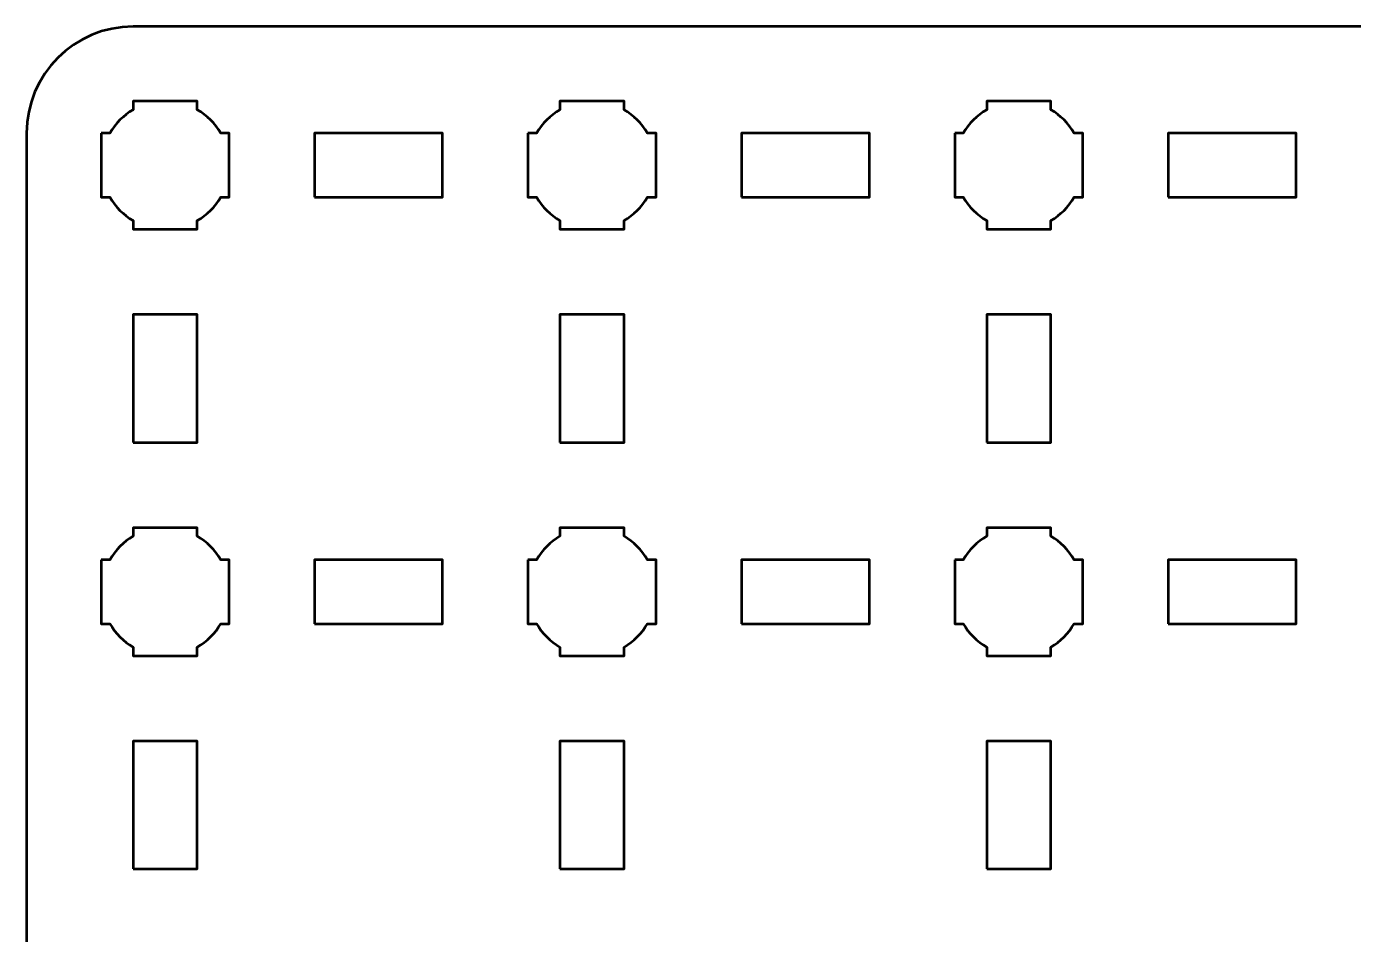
# Model space of a CAD drawing. Header units: centimetres. Extents: x -24.1 to 3.1, y -19.5 to -10.2.
# Drawn here: x -24.15 to -17.93, y -14.46 to -10.2 of the extents above; entities that cross this region are included whole.
import ezdxf

# ---------------------------------------------------------------- set-up
doc = ezdxf.new("R2010")
doc.units = ezdxf.units.CM
doc.header["$MEASUREMENT"] = 0
doc.layers.add('Layer 1', color=7, linetype='Continuous')

msp = doc.modelspace()

# ---------------------------------------------------------------- linework, layer by layer
at = {"layer": 'Layer 1', "lineweight": 53}
for points in [[(-22.8, -11), (-22.2, -11), (-22.2, -10.7), (-22.8, -10.7), (-22.8, -11)], [(-20.8, -11), (-20.2, -11), (-20.2, -10.7), (-20.8, -10.7), (-20.8, -11)], [(-18.8, -11), (-18.2, -11), (-18.2, -10.7), (-18.8, -10.7), (-18.8, -11)], [(-23.65, -12.15), (-23.35, -12.15), (-23.35, -11.55), (-23.65, -11.55), (-23.65, -12.15)], [(-21.65, -12.15), (-21.35, -12.15), (-21.35, -11.55), (-21.65, -11.55), (-21.65, -12.15)], [(-19.65, -12.15), (-19.35, -12.15), (-19.35, -11.55), (-19.65, -11.55), (-19.65, -12.15)], [(-22.8, -13), (-22.2, -13), (-22.2, -12.7), (-22.8, -12.7), (-22.8, -13)], [(-20.8, -13), (-20.2, -13), (-20.2, -12.7), (-20.8, -12.7), (-20.8, -13)], [(-18.8, -13), (-18.2, -13), (-18.2, -12.7), (-18.8, -12.7), (-18.8, -13)], [(-23.65, -14.15), (-23.35, -14.15), (-23.35, -13.55), (-23.65, -13.55), (-23.65, -14.15)], [(-21.65, -14.15), (-21.35, -14.15), (-21.35, -13.55), (-21.65, -13.55), (-21.65, -14.15)], [(-19.65, -14.15), (-19.35, -14.15), (-19.35, -13.55), (-19.65, -13.55), (-19.65, -14.15)]]:
    msp.add_lwpolyline(points, close=True, dxfattribs=at)
for points, knots in [([(-24.15, -19), (-24.15, -19), (-24.15, -10.7), (-24.15, -10.7), (-24.15, -10.7), (-24.15, -10.42391), (-23.92609, -10.2), (-23.65, -10.2), (-23.65, -10.2), (-23.65, -10.2), (2.65, -10.2), (2.65, -10.2), (2.65, -10.2), (2.92609, -10.2), (3.15, -10.42391), (3.15, -10.7), (3.15, -10.7), (3.15, -10.7), (3.15, -19), (3.15, -19), (3.15, -19), (3.15, -19.27609), (2.92609, -19.5), (2.65, -19.5), (2.65, -19.5), (2.65, -19.5), (-23.65, -19.5), (-23.65, -19.5), (-23.65, -19.5), (-23.92609, -19.5), (-24.15, -19.27609), (-24.15, -19)], [0, 0, 0, 0, 0.125, 0.125, 0.125, 0.125, 0.25, 0.25, 0.25, 0.25, 0.375, 0.375, 0.375, 0.375, 0.5, 0.5, 0.5, 0.5, 0.625, 0.625, 0.625, 0.625, 0.75, 0.75, 0.75, 0.75, 0.875, 0.875, 0.875, 0.875, 1, 1, 1, 1]), ([(-23.8, -10.7), (-23.8, -10.7), (-23.75985, -10.7), (-23.75985, -10.7), (-23.75985, -10.7), (-23.7335, -10.65447), (-23.69553, -10.6165), (-23.65, -10.59015), (-23.65, -10.59015), (-23.65, -10.59015), (-23.65, -10.55), (-23.65, -10.55), (-23.65, -10.55), (-23.65, -10.55), (-23.5, -10.55), (-23.5, -10.55), (-23.5, -10.55), (-23.5, -10.55), (-23.35, -10.55), (-23.35, -10.55), (-23.35, -10.55), (-23.35, -10.55), (-23.35, -10.59015), (-23.35, -10.59015), (-23.35, -10.59015), (-23.30447, -10.6165), (-23.2665, -10.65447), (-23.24015, -10.7), (-23.24015, -10.7), (-23.24015, -10.7), (-23.2, -10.7), (-23.2, -10.7), (-23.2, -10.7), (-23.2, -10.7), (-23.2, -10.85), (-23.2, -10.85), (-23.2, -10.85), (-23.2, -10.85), (-23.2, -11), (-23.2, -11), (-23.2, -11), (-23.2, -11), (-23.24015, -11), (-23.24015, -11), (-23.24015, -11), (-23.2665, -11.04553), (-23.30447, -11.0835), (-23.35, -11.10985), (-23.35, -11.10985), (-23.35, -11.10985), (-23.35, -11.15), (-23.35, -11.15), (-23.35, -11.15), (-23.35, -11.15), (-23.5, -11.15), (-23.5, -11.15), (-23.5, -11.15), (-23.5, -11.15), (-23.65, -11.15), (-23.65, -11.15), (-23.65, -11.15), (-23.65, -11.15), (-23.65, -11.10985), (-23.65, -11.10985), (-23.65, -11.10985), (-23.69553, -11.0835), (-23.7335, -11.04553), (-23.75985, -11), (-23.75985, -11), (-23.75985, -11), (-23.8, -11), (-23.8, -11), (-23.8, -11), (-23.8, -11), (-23.8, -10.85), (-23.8, -10.85), (-23.8, -10.85), (-23.8, -10.85), (-23.8, -10.7), (-23.8, -10.7)], [0, 0, 0, 0, 0.05, 0.05, 0.05, 0.05, 0.1, 0.1, 0.1, 0.1, 0.15, 0.15, 0.15, 0.15, 0.2, 0.2, 0.2, 0.2, 0.25, 0.25, 0.25, 0.25, 0.3, 0.3, 0.3, 0.3, 0.35, 0.35, 0.35, 0.35, 0.4, 0.4, 0.4, 0.4, 0.45, 0.45, 0.45, 0.45, 0.5, 0.5, 0.5, 0.5, 0.55, 0.55, 0.55, 0.55, 0.6, 0.6, 0.6, 0.6, 0.65, 0.65, 0.65, 0.65, 0.7, 0.7, 0.7, 0.7, 0.75, 0.75, 0.75, 0.75, 0.8, 0.8, 0.8, 0.8, 0.85, 0.85, 0.85, 0.85, 0.9, 0.9, 0.9, 0.9, 0.95, 0.95, 0.95, 0.95, 1, 1, 1, 1]), ([(-21.8, -10.7), (-21.8, -10.7), (-21.75985, -10.7), (-21.75985, -10.7), (-21.75985, -10.7), (-21.7335, -10.65447), (-21.69553, -10.6165), (-21.65, -10.59015), (-21.65, -10.59015), (-21.65, -10.59015), (-21.65, -10.55), (-21.65, -10.55), (-21.65, -10.55), (-21.65, -10.55), (-21.5, -10.55), (-21.5, -10.55), (-21.5, -10.55), (-21.5, -10.55), (-21.35, -10.55), (-21.35, -10.55), (-21.35, -10.55), (-21.35, -10.55), (-21.35, -10.59015), (-21.35, -10.59015), (-21.35, -10.59015), (-21.30447, -10.6165), (-21.2665, -10.65447), (-21.24015, -10.7), (-21.24015, -10.7), (-21.24015, -10.7), (-21.2, -10.7), (-21.2, -10.7), (-21.2, -10.7), (-21.2, -10.7), (-21.2, -10.85), (-21.2, -10.85), (-21.2, -10.85), (-21.2, -10.85), (-21.2, -11), (-21.2, -11), (-21.2, -11), (-21.2, -11), (-21.24015, -11), (-21.24015, -11), (-21.24015, -11), (-21.2665, -11.04553), (-21.30447, -11.0835), (-21.35, -11.10985), (-21.35, -11.10985), (-21.35, -11.10985), (-21.35, -11.15), (-21.35, -11.15), (-21.35, -11.15), (-21.35, -11.15), (-21.5, -11.15), (-21.5, -11.15), (-21.5, -11.15), (-21.5, -11.15), (-21.65, -11.15), (-21.65, -11.15), (-21.65, -11.15), (-21.65, -11.15), (-21.65, -11.10985), (-21.65, -11.10985), (-21.65, -11.10985), (-21.69553, -11.0835), (-21.7335, -11.04553), (-21.75985, -11), (-21.75985, -11), (-21.75985, -11), (-21.8, -11), (-21.8, -11), (-21.8, -11), (-21.8, -11), (-21.8, -10.85), (-21.8, -10.85), (-21.8, -10.85), (-21.8, -10.85), (-21.8, -10.7), (-21.8, -10.7)], [0, 0, 0, 0, 0.05, 0.05, 0.05, 0.05, 0.1, 0.1, 0.1, 0.1, 0.15, 0.15, 0.15, 0.15, 0.2, 0.2, 0.2, 0.2, 0.25, 0.25, 0.25, 0.25, 0.3, 0.3, 0.3, 0.3, 0.35, 0.35, 0.35, 0.35, 0.4, 0.4, 0.4, 0.4, 0.45, 0.45, 0.45, 0.45, 0.5, 0.5, 0.5, 0.5, 0.55, 0.55, 0.55, 0.55, 0.6, 0.6, 0.6, 0.6, 0.65, 0.65, 0.65, 0.65, 0.7, 0.7, 0.7, 0.7, 0.75, 0.75, 0.75, 0.75, 0.8, 0.8, 0.8, 0.8, 0.85, 0.85, 0.85, 0.85, 0.9, 0.9, 0.9, 0.9, 0.95, 0.95, 0.95, 0.95, 1, 1, 1, 1]), ([(-19.8, -10.7), (-19.8, -10.7), (-19.75985, -10.7), (-19.75985, -10.7), (-19.75985, -10.7), (-19.7335, -10.65447), (-19.69553, -10.6165), (-19.65, -10.59015), (-19.65, -10.59015), (-19.65, -10.59015), (-19.65, -10.55), (-19.65, -10.55), (-19.65, -10.55), (-19.65, -10.55), (-19.5, -10.55), (-19.5, -10.55), (-19.5, -10.55), (-19.5, -10.55), (-19.35, -10.55), (-19.35, -10.55), (-19.35, -10.55), (-19.35, -10.55), (-19.35, -10.59015), (-19.35, -10.59015), (-19.35, -10.59015), (-19.30447, -10.6165), (-19.2665, -10.65447), (-19.24015, -10.7), (-19.24015, -10.7), (-19.24015, -10.7), (-19.2, -10.7), (-19.2, -10.7), (-19.2, -10.7), (-19.2, -10.7), (-19.2, -10.85), (-19.2, -10.85), (-19.2, -10.85), (-19.2, -10.85), (-19.2, -11), (-19.2, -11), (-19.2, -11), (-19.2, -11), (-19.24015, -11), (-19.24015, -11), (-19.24015, -11), (-19.2665, -11.04553), (-19.30447, -11.0835), (-19.35, -11.10985), (-19.35, -11.10985), (-19.35, -11.10985), (-19.35, -11.15), (-19.35, -11.15), (-19.35, -11.15), (-19.35, -11.15), (-19.5, -11.15), (-19.5, -11.15), (-19.5, -11.15), (-19.5, -11.15), (-19.65, -11.15), (-19.65, -11.15), (-19.65, -11.15), (-19.65, -11.15), (-19.65, -11.10985), (-19.65, -11.10985), (-19.65, -11.10985), (-19.69553, -11.0835), (-19.7335, -11.04553), (-19.75985, -11), (-19.75985, -11), (-19.75985, -11), (-19.8, -11), (-19.8, -11), (-19.8, -11), (-19.8, -11), (-19.8, -10.85), (-19.8, -10.85), (-19.8, -10.85), (-19.8, -10.85), (-19.8, -10.7), (-19.8, -10.7)], [0, 0, 0, 0, 0.05, 0.05, 0.05, 0.05, 0.1, 0.1, 0.1, 0.1, 0.15, 0.15, 0.15, 0.15, 0.2, 0.2, 0.2, 0.2, 0.25, 0.25, 0.25, 0.25, 0.3, 0.3, 0.3, 0.3, 0.35, 0.35, 0.35, 0.35, 0.4, 0.4, 0.4, 0.4, 0.45, 0.45, 0.45, 0.45, 0.5, 0.5, 0.5, 0.5, 0.55, 0.55, 0.55, 0.55, 0.6, 0.6, 0.6, 0.6, 0.65, 0.65, 0.65, 0.65, 0.7, 0.7, 0.7, 0.7, 0.75, 0.75, 0.75, 0.75, 0.8, 0.8, 0.8, 0.8, 0.85, 0.85, 0.85, 0.85, 0.9, 0.9, 0.9, 0.9, 0.95, 0.95, 0.95, 0.95, 1, 1, 1, 1]), ([(-23.8, -12.7), (-23.8, -12.7), (-23.75985, -12.7), (-23.75985, -12.7), (-23.75985, -12.7), (-23.7335, -12.65447), (-23.69553, -12.6165), (-23.65, -12.59015), (-23.65, -12.59015), (-23.65, -12.59015), (-23.65, -12.55), (-23.65, -12.55), (-23.65, -12.55), (-23.65, -12.55), (-23.5, -12.55), (-23.5, -12.55), (-23.5, -12.55), (-23.5, -12.55), (-23.35, -12.55), (-23.35, -12.55), (-23.35, -12.55), (-23.35, -12.55), (-23.35, -12.59015), (-23.35, -12.59015), (-23.35, -12.59015), (-23.30447, -12.6165), (-23.2665, -12.65447), (-23.24015, -12.7), (-23.24015, -12.7), (-23.24015, -12.7), (-23.2, -12.7), (-23.2, -12.7), (-23.2, -12.7), (-23.2, -12.7), (-23.2, -12.85), (-23.2, -12.85), (-23.2, -12.85), (-23.2, -12.85), (-23.2, -13), (-23.2, -13), (-23.2, -13), (-23.2, -13), (-23.24015, -13), (-23.24015, -13), (-23.24015, -13), (-23.2665, -13.04553), (-23.30447, -13.0835), (-23.35, -13.10985), (-23.35, -13.10985), (-23.35, -13.10985), (-23.35, -13.15), (-23.35, -13.15), (-23.35, -13.15), (-23.35, -13.15), (-23.5, -13.15), (-23.5, -13.15), (-23.5, -13.15), (-23.5, -13.15), (-23.65, -13.15), (-23.65, -13.15), (-23.65, -13.15), (-23.65, -13.15), (-23.65, -13.10985), (-23.65, -13.10985), (-23.65, -13.10985), (-23.69553, -13.0835), (-23.7335, -13.04553), (-23.75985, -13), (-23.75985, -13), (-23.75985, -13), (-23.8, -13), (-23.8, -13), (-23.8, -13), (-23.8, -13), (-23.8, -12.85), (-23.8, -12.85), (-23.8, -12.85), (-23.8, -12.85), (-23.8, -12.7), (-23.8, -12.7)], [0, 0, 0, 0, 0.05, 0.05, 0.05, 0.05, 0.1, 0.1, 0.1, 0.1, 0.15, 0.15, 0.15, 0.15, 0.2, 0.2, 0.2, 0.2, 0.25, 0.25, 0.25, 0.25, 0.3, 0.3, 0.3, 0.3, 0.35, 0.35, 0.35, 0.35, 0.4, 0.4, 0.4, 0.4, 0.45, 0.45, 0.45, 0.45, 0.5, 0.5, 0.5, 0.5, 0.55, 0.55, 0.55, 0.55, 0.6, 0.6, 0.6, 0.6, 0.65, 0.65, 0.65, 0.65, 0.7, 0.7, 0.7, 0.7, 0.75, 0.75, 0.75, 0.75, 0.8, 0.8, 0.8, 0.8, 0.85, 0.85, 0.85, 0.85, 0.9, 0.9, 0.9, 0.9, 0.95, 0.95, 0.95, 0.95, 1, 1, 1, 1]), ([(-21.8, -12.7), (-21.8, -12.7), (-21.75985, -12.7), (-21.75985, -12.7), (-21.75985, -12.7), (-21.7335, -12.65447), (-21.69553, -12.6165), (-21.65, -12.59015), (-21.65, -12.59015), (-21.65, -12.59015), (-21.65, -12.55), (-21.65, -12.55), (-21.65, -12.55), (-21.65, -12.55), (-21.5, -12.55), (-21.5, -12.55), (-21.5, -12.55), (-21.5, -12.55), (-21.35, -12.55), (-21.35, -12.55), (-21.35, -12.55), (-21.35, -12.55), (-21.35, -12.59015), (-21.35, -12.59015), (-21.35, -12.59015), (-21.30447, -12.6165), (-21.2665, -12.65447), (-21.24015, -12.7), (-21.24015, -12.7), (-21.24015, -12.7), (-21.2, -12.7), (-21.2, -12.7), (-21.2, -12.7), (-21.2, -12.7), (-21.2, -12.85), (-21.2, -12.85), (-21.2, -12.85), (-21.2, -12.85), (-21.2, -13), (-21.2, -13), (-21.2, -13), (-21.2, -13), (-21.24015, -13), (-21.24015, -13), (-21.24015, -13), (-21.2665, -13.04553), (-21.30447, -13.0835), (-21.35, -13.10985), (-21.35, -13.10985), (-21.35, -13.10985), (-21.35, -13.15), (-21.35, -13.15), (-21.35, -13.15), (-21.35, -13.15), (-21.5, -13.15), (-21.5, -13.15), (-21.5, -13.15), (-21.5, -13.15), (-21.65, -13.15), (-21.65, -13.15), (-21.65, -13.15), (-21.65, -13.15), (-21.65, -13.10985), (-21.65, -13.10985), (-21.65, -13.10985), (-21.69553, -13.0835), (-21.7335, -13.04553), (-21.75985, -13), (-21.75985, -13), (-21.75985, -13), (-21.8, -13), (-21.8, -13), (-21.8, -13), (-21.8, -13), (-21.8, -12.85), (-21.8, -12.85), (-21.8, -12.85), (-21.8, -12.85), (-21.8, -12.7), (-21.8, -12.7)], [0, 0, 0, 0, 0.05, 0.05, 0.05, 0.05, 0.1, 0.1, 0.1, 0.1, 0.15, 0.15, 0.15, 0.15, 0.2, 0.2, 0.2, 0.2, 0.25, 0.25, 0.25, 0.25, 0.3, 0.3, 0.3, 0.3, 0.35, 0.35, 0.35, 0.35, 0.4, 0.4, 0.4, 0.4, 0.45, 0.45, 0.45, 0.45, 0.5, 0.5, 0.5, 0.5, 0.55, 0.55, 0.55, 0.55, 0.6, 0.6, 0.6, 0.6, 0.65, 0.65, 0.65, 0.65, 0.7, 0.7, 0.7, 0.7, 0.75, 0.75, 0.75, 0.75, 0.8, 0.8, 0.8, 0.8, 0.85, 0.85, 0.85, 0.85, 0.9, 0.9, 0.9, 0.9, 0.95, 0.95, 0.95, 0.95, 1, 1, 1, 1]), ([(-19.8, -12.7), (-19.8, -12.7), (-19.75985, -12.7), (-19.75985, -12.7), (-19.75985, -12.7), (-19.7335, -12.65447), (-19.69553, -12.6165), (-19.65, -12.59015), (-19.65, -12.59015), (-19.65, -12.59015), (-19.65, -12.55), (-19.65, -12.55), (-19.65, -12.55), (-19.65, -12.55), (-19.5, -12.55), (-19.5, -12.55), (-19.5, -12.55), (-19.5, -12.55), (-19.35, -12.55), (-19.35, -12.55), (-19.35, -12.55), (-19.35, -12.55), (-19.35, -12.59015), (-19.35, -12.59015), (-19.35, -12.59015), (-19.30447, -12.6165), (-19.2665, -12.65447), (-19.24015, -12.7), (-19.24015, -12.7), (-19.24015, -12.7), (-19.2, -12.7), (-19.2, -12.7), (-19.2, -12.7), (-19.2, -12.7), (-19.2, -12.85), (-19.2, -12.85), (-19.2, -12.85), (-19.2, -12.85), (-19.2, -13), (-19.2, -13), (-19.2, -13), (-19.2, -13), (-19.24015, -13), (-19.24015, -13), (-19.24015, -13), (-19.2665, -13.04553), (-19.30447, -13.0835), (-19.35, -13.10985), (-19.35, -13.10985), (-19.35, -13.10985), (-19.35, -13.15), (-19.35, -13.15), (-19.35, -13.15), (-19.35, -13.15), (-19.5, -13.15), (-19.5, -13.15), (-19.5, -13.15), (-19.5, -13.15), (-19.65, -13.15), (-19.65, -13.15), (-19.65, -13.15), (-19.65, -13.15), (-19.65, -13.10985), (-19.65, -13.10985), (-19.65, -13.10985), (-19.69553, -13.0835), (-19.7335, -13.04553), (-19.75985, -13), (-19.75985, -13), (-19.75985, -13), (-19.8, -13), (-19.8, -13), (-19.8, -13), (-19.8, -13), (-19.8, -12.85), (-19.8, -12.85), (-19.8, -12.85), (-19.8, -12.85), (-19.8, -12.7), (-19.8, -12.7)], [0, 0, 0, 0, 0.05, 0.05, 0.05, 0.05, 0.1, 0.1, 0.1, 0.1, 0.15, 0.15, 0.15, 0.15, 0.2, 0.2, 0.2, 0.2, 0.25, 0.25, 0.25, 0.25, 0.3, 0.3, 0.3, 0.3, 0.35, 0.35, 0.35, 0.35, 0.4, 0.4, 0.4, 0.4, 0.45, 0.45, 0.45, 0.45, 0.5, 0.5, 0.5, 0.5, 0.55, 0.55, 0.55, 0.55, 0.6, 0.6, 0.6, 0.6, 0.65, 0.65, 0.65, 0.65, 0.7, 0.7, 0.7, 0.7, 0.75, 0.75, 0.75, 0.75, 0.8, 0.8, 0.8, 0.8, 0.85, 0.85, 0.85, 0.85, 0.9, 0.9, 0.9, 0.9, 0.95, 0.95, 0.95, 0.95, 1, 1, 1, 1])]:
    msp.add_open_spline(points, degree=3, knots=knots, dxfattribs=at)

doc.saveas('drawing.dxf')
